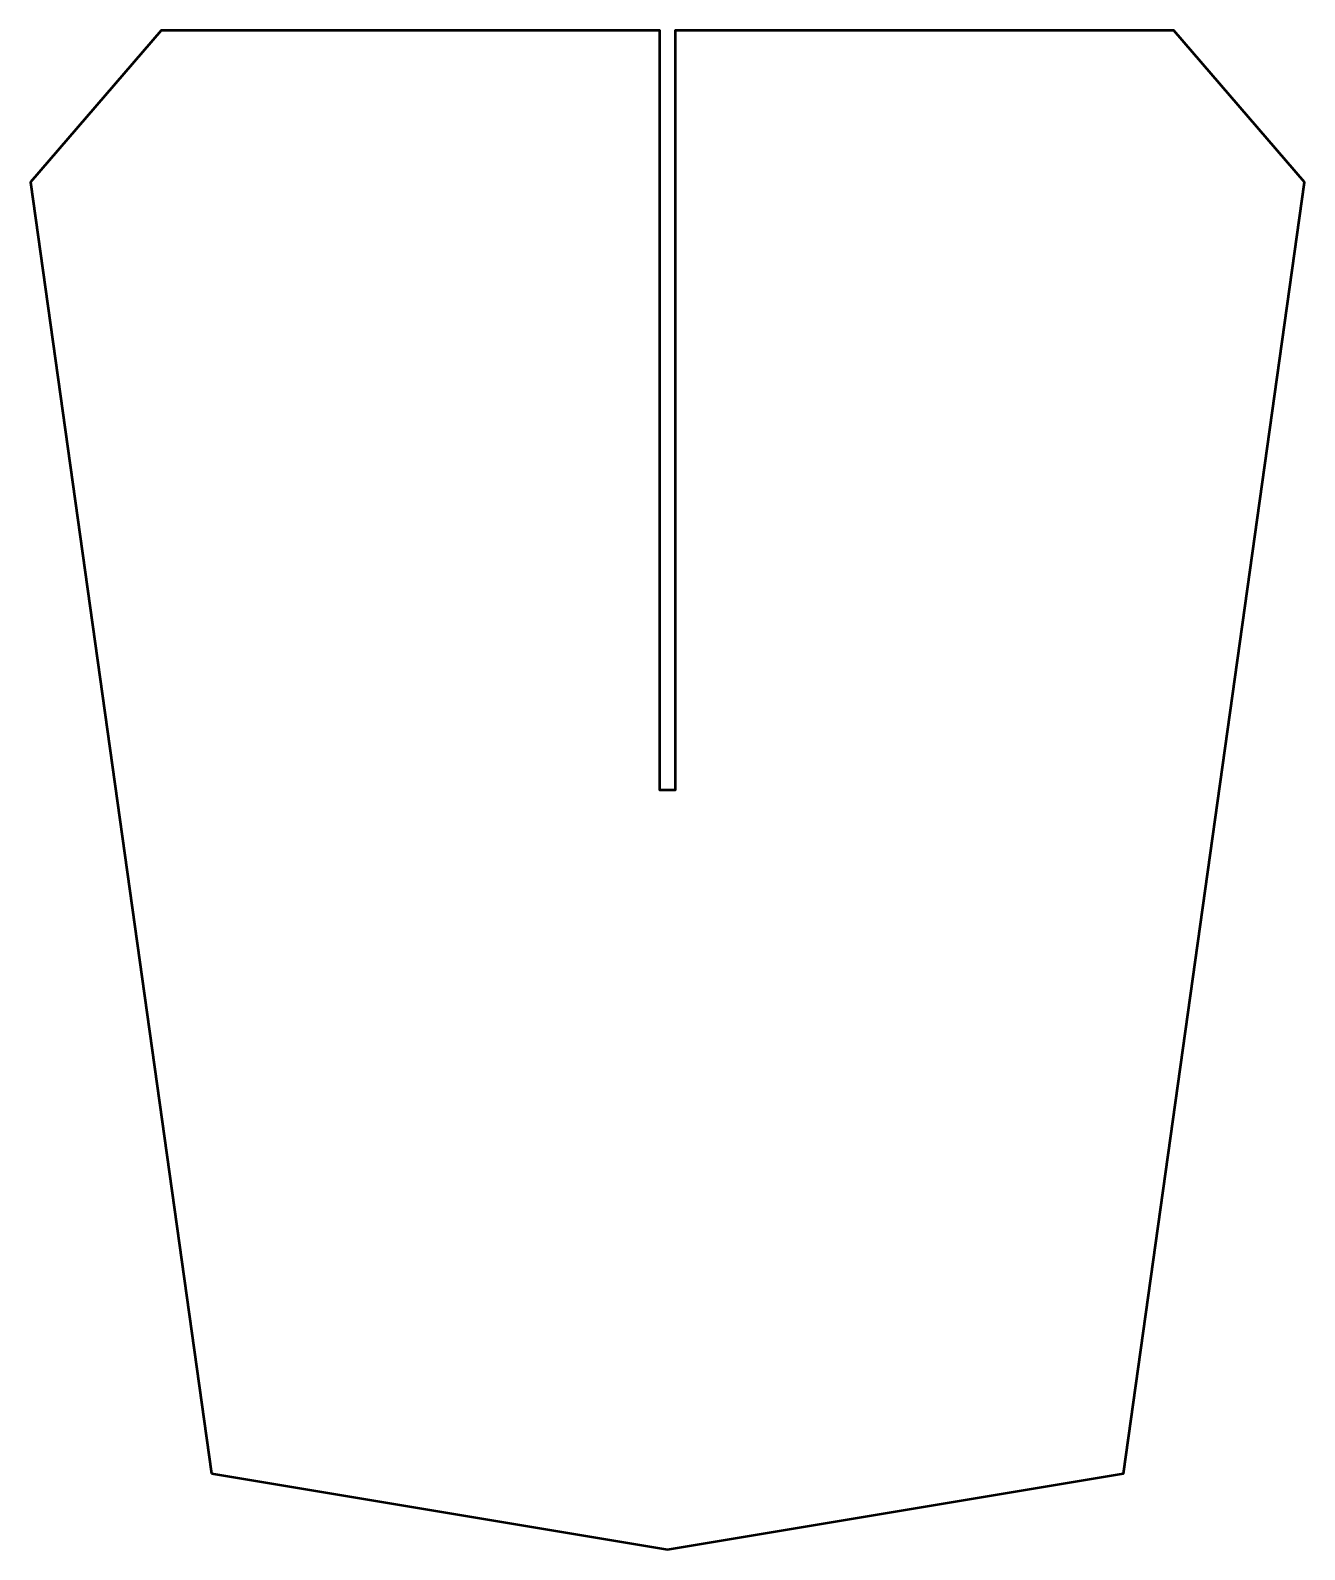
# Model space of a CAD drawing. Header units: centimetres. Extents: x -12.6 to 12.6, y -15 to 15.
import ezdxf

# ---------------------------------------------------------------- set-up
doc = ezdxf.new("R2010")
doc.units = ezdxf.units.CM
doc.header["$MEASUREMENT"] = 0
doc.layers.add('Layer 1', color=7, linetype='Continuous')

msp = doc.modelspace()

# ---------------------------------------------------------------- linework, layer by layer
at = {"layer": 'Layer 1', "lineweight": 53}
msp.add_open_spline([(-9.00001, -13.5), (-9.00001, -13.5), (-12.57895, 12), (-12.57895, 12), (-12.57895, 12), (-12.57895, 12), (-10.00001, 15), (-10.00001, 15), (-10.00001, 15), (-10.00001, 15), (-0.15001, 15), (-0.15001, 15), (-0.15001, 15), (-0.15001, 15), (-0.15001, 0), (-0.15001, 0), (-0.15001, 0), (-0.15001, 0), (0.14999, 0), (0.14999, 0), (0.14999, 0), (0.14999, 0), (0.14999, 15), (0.14999, 15), (0.14999, 15), (0.14999, 15), (9.99999, 15), (9.99999, 15), (9.99999, 15), (9.99999, 15), (12.57894, 12), (12.57894, 12), (12.57894, 12), (12.57894, 12), (8.99999, -13.5), (8.99999, -13.5), (8.99999, -13.5), (8.99999, -13.5), (-0.00001, -15), (-0.00001, -15), (-0.00001, -15), (-0.00001, -15), (-9.00001, -13.5), (-9.00001, -13.5)], degree=3, knots=[0, 0, 0, 0, 0.08333333, 0.08333333, 0.08333333, 0.08333333, 0.16666667, 0.16666667, 0.16666667, 0.16666667, 0.25, 0.25, 0.25, 0.25, 0.33333333, 0.33333333, 0.33333333, 0.33333333, 0.41666667, 0.41666667, 0.41666667, 0.41666667, 0.5, 0.5, 0.5, 0.5, 0.58333333, 0.58333333, 0.58333333, 0.58333333, 0.66666667, 0.66666667, 0.66666667, 0.66666667, 0.75, 0.75, 0.75, 0.75, 0.83333333, 0.83333333, 0.83333333, 0.83333333, 1, 1, 1, 1], dxfattribs=at)

doc.saveas('drawing.dxf')
